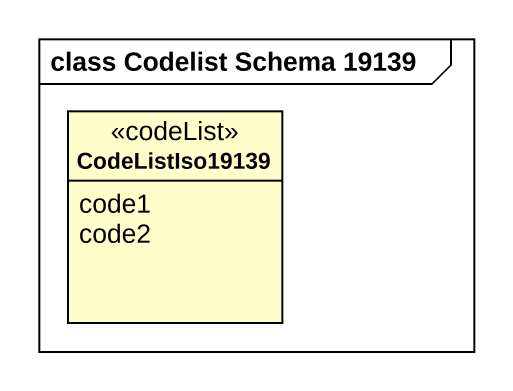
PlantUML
@startuml
mainframe class Codelist Schema 19139
hide circle
hide empty members
class CodeListIso19139 <<codeList>> {
  code1
  code2
}
@enduml
